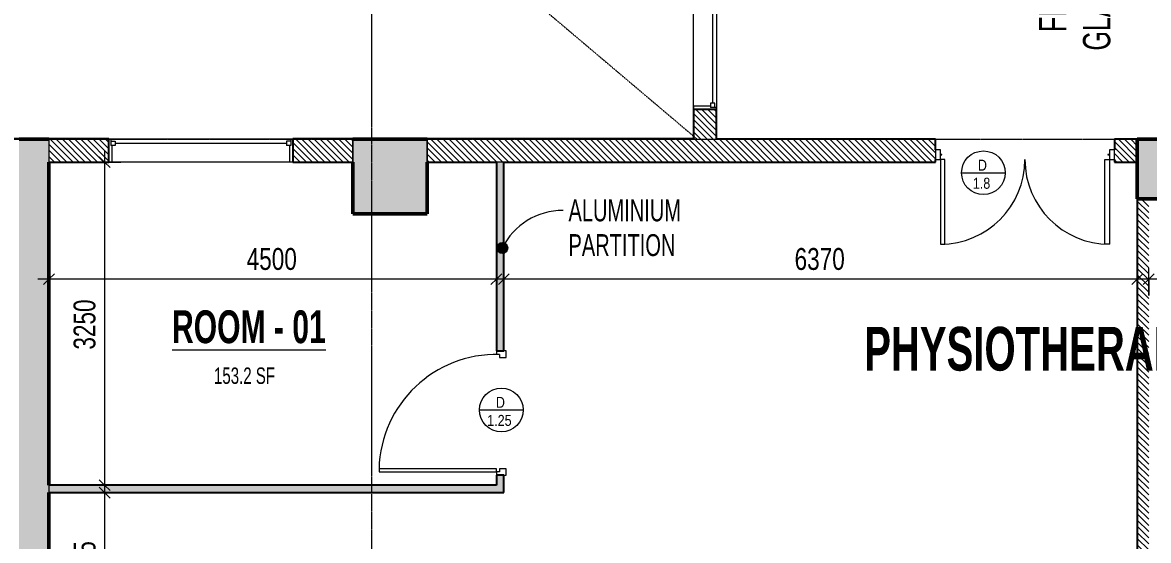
# Model space of a CAD drawing. Header units: millimetres. Extents: x -25222 to 91371, y -63339 to 20835.
# Drawn here: x 18225 to 29548, y -29426 to -24214 of the extents above; entities that cross this region are included whole.
import ezdxf

# ---------------------------------------------------------------- set-up
doc = ezdxf.new("R2010")
doc.units = ezdxf.units.MM
doc.linetypes.add('Cut Out Line', pattern=[2, 1, -1])
doc.linetypes.add('Grid Line', pattern=[22.225, 12.7, -3.175, 3.175, -3.175])
for name, color, linetype, lineweight in [('A-ANNO-DIMS', 211, 'Continuous', 9), ('A-ANNO-DIMS-110', 211, 'Continuous', 9), ('A-AREA-IDEN', 2, 'Continuous', 9), ('A-DETL', 90, 'Continuous', 5), ('A-DOOR', 31, 'Continuous', 5), ('A-DOOR-FRAM', 31, 'Continuous', 5), ('A-DOOR-IDEN', 31, 'Continuous', 9), ('A-GLAZ', 151, 'Continuous', 5), ('A-WALL', 113, 'Continuous', 5), ('A-WALL-PATT', 111, 'Continuous', 25), ('G-ANNO-TEXT', 231, 'Continuous', 9), ('S-COLS', 52, 'Continuous', 5), ('S-GRID', 1, 'Continuous', 9)]:
    doc.layers.add(name, color=color, linetype=linetype, lineweight=lineweight)
doc.styles.add('Swis721 Cn BT', font='swissc.ttf', dxfattribs={"width": 0.8, "height": 220})
doc.styles.add('Swis721 Cn BT_10', font='swissc.ttf', dxfattribs={"width": 0.9, "height": 220})
doc.styles.add('Swis721 Cn BT_3', font='swissc.ttf', dxfattribs={"width": 0.8, "height": 165})
doc.styles.add('Swis721 Cn BT_4', font='swissc.ttf', dxfattribs={"width": 0.8, "height": 275})
doc.styles.add('Swis721 Cn BT_7', font='swissc.ttf', dxfattribs={"height": 110})
doc.styles.add('Swis721 Cn BT_B', font='swisscb.ttf', dxfattribs={"width": 0.8, "height": 330})
doc.styles.add('Swis721 Cn BT_B_5', font='swisscb.ttf', dxfattribs={"width": 0.8, "height": 440})
doc.dimstyles.new('Diagonal_-2_mm_Swiss', dxfattribs={"dimscale": 304.8, "dimtxt": 222.071065, "dimasz": 0.360892, "dimexe": 0.360892, "dimexo": 0.0625, "dimgap": 0.072178, "dimtad": 1, "dimdec": 0, "dimzin": 0, "dimdsep": 46, "dimtxsty": 'Swis721 Cn BT_10', "dimblk1": 'OBLIQUE', "dimblk2": 'OBLIQUE', "dimsah": 1, "dimcen": 0.09, "dimdle": 0.360892, "dimazin": 0, "dimtfac": 1, "dimtdec": 4, "dimtix": 1, "dimtmove": 0, "dimatfit": 3, "dimfxl": 0.541339, "dimfxlon": 1, "dimtvp": 1, "dimtolj": 1, "dimtzin": 0, "dimarcsym": 2})
pattern_1 = [(315, (14219.89, -54691.457), (30.869454, 30.869454), [])]

# ---------------------------------------------------------------- blocks, each defined once
blk = doc.blocks.new('M_Fixed - 2400_2700-16240036-4_ FOURTH FLOOR - GA PLAN')
at = {"layer": 'A-GLAZ', "lineweight": 9}
for p, q in [((-1200, 128), (-1181, 128)), ((-1181, 128), (-1181, 65)), ((1181, 128), (1181, 65)), ((1199, 128), (1181, 128)), ((-1181, 109), (-1137, 109)), ((-1181, 65), (-1137, 65)), ((-1168, 65), (-1168, -102)), ((-1137, 109), (-1137, 65)), ((-1137, 87), (1137, 87)), ((1137, 109), (1137, 65)), ((1181, 109), (1137, 109)), ((1137, 65), (1181, 65)), ((1168, 65), (1168, -102)), ((-1200, -102), (-1168, -102)), ((1200, -102), (1168, -102))]:
    blk.add_line(p, q, dxfattribs=at)
blk = doc.blocks.new('M_Fixed - 1850_1800-16272636-4_ FOURTH FLOOR - GA PLAN')
at = {"layer": 'A-GLAZ', "lineweight": 9}
for p, q in [((-925, 102), (-893, 102)), ((-893, -65), (-893, 102)), ((893, -65), (893, 102)), ((925, 102), (893, 102)), ((-906, -128), (-906, -65)), ((-906, -65), (-862, -65)), ((-906, -109), (-862, -109)), ((-862, -109), (-862, -65)), ((-862, -87), (862, -87)), ((862, -65), (906, -65)), ((862, -109), (862, -65)), ((906, -109), (862, -109)), ((906, -128), (906, -65)), ((-925, -128), (-906, -128)), ((924, -128), (906, -128))]:
    blk.add_line(p, q, dxfattribs=at)
blk = doc.blocks.new('M_Door-Passage-Double-Flush - D 1_80-12340102-4_ FOURTH FLOOR - GA PLAN')
at = {"layer": 'A-DOOR'}
for p, q in [((-850, 96.35), (-850, 946.35)), ((-850, 946.35), (-805, 946.35)), ((-805, 946.35), (-805, 96.35)), ((850, 946.35), (805, 946.35)), ((805, 946.35), (805, 96.35)), ((850, 96.35), (850, 946.35)), ((-805, 96.35), (-850, 96.35)), ((805, 96.35), (850, 96.35))]:
    blk.add_line(p, q, dxfattribs=at)
for centre, start, end in [((-850, 96.35), 0, 90), ((850, 96.35), 90, 180)]:
    blk.add_arc(centre, 850, start, end, dxfattribs=at)
at = {"layer": 'A-DOOR-FRAM'}
for p, q in [((-850, 96.35), (-900, 96.35)), ((-900, 96.35), (-900, -3.65)), ((-850, 46.5875), (-850, 96.35)), ((-834.125, 46.5875), (-850, 46.5875)), ((-850, -3.65), (-850, 45.5625)), ((-850, 45.5625), (-834.125, 45.5625)), ((-834.125, 45.5625), (-834.125, 46.5875)), ((850, 46.5875), (834.125, 46.5875)), ((834.125, 46.5875), (834.125, 45.5625)), ((834.125, 45.5625), (850, 45.5625)), ((850, 96.35), (850, 46.5875)), ((900, 96.35), (850, 96.35)), ((850, 45.5625), (850, -3.65)), ((900, -3.65), (900, 96.35)), ((-900, -3.65), (-850, -3.65)), ((850, -3.65), (900, -3.65))]:
    blk.add_line(p, q, dxfattribs=at)
blk = doc.blocks.new('DC_SglFl-W-Int - D _1_25-16892307-4_ FOURTH FLOOR - GA PLAN')
at = {"layer": 'A-DOOR'}
for p, q in [((560, -37.5), (560, -1217.5)), ((590, -37.5), (560, -37.5)), ((590, -1217.5), (590, -37.5)), ((560, -1217.5), (590, -1217.5))]:
    blk.add_line(p, q, dxfattribs=at)
blk.add_arc((590, -37.5), 1180.4, 178.54364, 268.54364, dxfattribs=at)
at = {"layer": 'A-DOOR-FRAM'}
for p, q in [((-625, 62.5), (-625, -37.5)), ((-560, 62.5), (-625, 62.5)), ((-560, -7.5), (-560, 62.5)), ((560, 62.5), (560, -7.5)), ((625, 62.5), (560, 62.5)), ((625, -37.5), (625, 62.5)), ((-625, -37.5), (-590, -37.5)), ((-590, -7.5), (-560, -7.5)), ((-590, -7.5), (-590, -37.5)), ((560, -7.5), (590, -7.5)), ((590, -7.5), (590, -37.5)), ((590, -37.5), (625, -37.5))]:
    blk.add_line(p, q, dxfattribs=at)
blk = doc.blocks.new('DIMBLOCK208-4_ FOURTH FLOOR - GA PLAN')
at = {"layer": 'A-ANNO-DIMS-110', "transparency": 16777216}
for p, q in [((29550, -26961), (29550, -26686)), ((37435, -26961), (37435, -26686)), ((37545, -26796), (29440, -26796)), ((29550, -26796), (29550, -26961)), ((37435, -26796), (37435, -26961))]:
    blk.add_line(p, q, dxfattribs=at)
at = {"layer": 'A-ANNO-DIMS-110', "lineweight": 18, "transparency": 16777216}
for p, q in [((29550, -26796), (29495, -26851)), ((29550, -26796), (29605, -26741)), ((37435, -26796), (37380, -26851)), ((37435, -26796), (37490, -26741))]:
    blk.add_line(p, q, dxfattribs=at)
at = {"layer": 'A-ANNO-DIMS-110', "color": 0, "transparency": 16777216, "insert": (33232, -26483), "char_height": 220, "width": 626.03, "attachment_point": 1, "line_spacing_factor": 0.961347, "style": 'Swis721 Cn BT_10'}
blk.add_mtext('7885', dxfattribs=at)
blk = doc.blocks.new('_Oblique')
at = {"color": 0, "linetype": 'ByBlock', "lineweight": -2}
blk.add_line((-0.5, -0.5), (0.5, 0.5), dxfattribs=at)
blk = doc.blocks.new('DIMBLOCK213-4_ FOURTH FLOOR - GA PLAN')
at = {"layer": 'A-ANNO-DIMS-110', "lineweight": 18, "transparency": 16777216}
for p, q in [((19050, -25619), (18995, -25564)), ((19050, -25619), (19105, -25674)), ((19050, -28869), (18995, -28814)), ((19050, -28869), (19105, -28924))]:
    blk.add_line(p, q, dxfattribs=at)
at = {"layer": 'A-ANNO-DIMS-110', "transparency": 16777216}
for p, q in [((19050, -25509), (19050, -28979)), ((19215, -25619), (18940, -25619)), ((19050, -25619), (19215, -25619)), ((19215, -28869), (18940, -28869)), ((19050, -28869), (19215, -28869))]:
    blk.add_line(p, q, dxfattribs=at)
at = {"layer": 'A-ANNO-DIMS-110', "color": 0, "transparency": 16777216, "insert": (18738, -27505), "char_height": 220, "width": 626.03, "attachment_point": 1, "rotation": 90, "line_spacing_factor": 0.961347, "style": 'Swis721 Cn BT_10'}
blk.add_mtext('3250', dxfattribs=at)
blk = doc.blocks.new('DIMBLOCK216-4_ FOURTH FLOOR - GA PLAN')
at = {"layer": 'A-ANNO-DIMS-110', "transparency": 16777216}
for p, q in [((18490, -26961), (18490, -26686)), ((22990, -26961), (22990, -26686)), ((23100, -26796), (18380, -26796)), ((18490, -26796), (18490, -26961)), ((22990, -26796), (22990, -26961))]:
    blk.add_line(p, q, dxfattribs=at)
at = {"layer": 'A-ANNO-DIMS-110', "lineweight": 18, "transparency": 16777216}
for p, q in [((18490, -26796), (18435, -26851)), ((18490, -26796), (18545, -26741)), ((22990, -26796), (22935, -26851)), ((22990, -26796), (23045, -26741))]:
    blk.add_line(p, q, dxfattribs=at)
at = {"layer": 'A-ANNO-DIMS-110', "color": 0, "transparency": 16777216, "insert": (20479, -26483), "char_height": 220, "width": 626.03, "attachment_point": 1, "line_spacing_factor": 0.961347, "style": 'Swis721 Cn BT_10'}
blk.add_mtext('4500', dxfattribs=at)
blk = doc.blocks.new('DIMBLOCK217-4_ FOURTH FLOOR - GA PLAN')
at = {"layer": 'A-ANNO-DIMS-110', "transparency": 16777216}
for p, q in [((19050, -28834), (19050, -30519)), ((19215, -28944), (18940, -28944)), ((19050, -28944), (19215, -28944)), ((19215, -30409), (18940, -30409)), ((19050, -30409), (19215, -30409))]:
    blk.add_line(p, q, dxfattribs=at)
at = {"layer": 'A-ANNO-DIMS-110', "lineweight": 18, "transparency": 16777216}
for p, q in [((19050, -28944), (18995, -28889)), ((19050, -28944), (19105, -28999)), ((19050, -30409), (18995, -30354)), ((19050, -30409), (19105, -30464))]:
    blk.add_line(p, q, dxfattribs=at)
at = {"layer": 'A-ANNO-DIMS-110', "color": 0, "transparency": 16777216, "insert": (18738, -29937), "char_height": 220, "width": 626.03, "attachment_point": 1, "rotation": 90, "line_spacing_factor": 0.961347, "style": 'Swis721 Cn BT_10'}
blk.add_mtext('1465', dxfattribs=at)
blk = doc.blocks.new('DIMBLOCK218-4_ FOURTH FLOOR - GA PLAN')
at = {"layer": 'A-ANNO-DIMS-110', "transparency": 16777216}
for p, q in [((23065, -26961), (23065, -26686)), ((29435, -26961), (29435, -26686)), ((29545, -26796), (22955, -26796)), ((23065, -26796), (23065, -26961)), ((29435, -26796), (29435, -26961))]:
    blk.add_line(p, q, dxfattribs=at)
at = {"layer": 'A-ANNO-DIMS-110', "lineweight": 18, "transparency": 16777216}
for p, q in [((23065, -26796), (23010, -26851)), ((23065, -26796), (23120, -26741)), ((29435, -26796), (29380, -26851)), ((29435, -26796), (29490, -26741))]:
    blk.add_line(p, q, dxfattribs=at)
at = {"layer": 'A-ANNO-DIMS-110', "color": 0, "transparency": 16777216, "insert": (25989, -26483), "char_height": 220, "width": 626.03, "attachment_point": 1, "line_spacing_factor": 0.961347, "style": 'Swis721 Cn BT_10'}
blk.add_mtext('6370', dxfattribs=at)
blk = doc.blocks.new('M_Door Tag type 3 - M_Door Tag type 3-9039904-4_ FOURTH FLOOR - GA PLAN')
at = {"layer": 'A-DOOR-IDEN'}
blk.add_line((-1.88, 0.29), (2.12, 0.29), dxfattribs=at)
blk.add_circle((0.12, 0.29), 2, dxfattribs=at)

msp = doc.modelspace()

# ---------------------------------------------------------------- hatches: boundary and pattern name
at = {"layer": 'A-WALL-PATT', "lineweight": 5}
h = msp.add_hatch(dxfattribs=at)
h.set_pattern_fill('FP_1', color=9, style=0, pattern_type=2)
h.set_pattern_definition(pattern_1)
h.paths.add_polyline_path([(24972.1, -25388.7), (24975.1, -25388.7), (24975.1, -25088.7), (24972.1, -25088.7), (24972.1, -25385.7)], flags=0)
h.paths.add_polyline_path([(24975.1, -22688.7), (24975.1, -12088.7), (24972.1, -12088.7), (24972.1, -22688.7)], flags=0)
h.paths.add_polyline_path([(24972.1, -9688.7), (24975.1, -9688.7), (24975.1, -9388.7), (24972.1, -9388.7), (24972.1, -9391.7)], flags=0)
h = msp.add_hatch(dxfattribs=at)
h.set_pattern_fill('FP_1', color=9, style=0, pattern_type=2)
h.set_pattern_definition(pattern_1)
h.paths.add_polyline_path([(25205.1, -25388.7), (25205.1, -25088.7), (24975.1, -25088.7), (24975.1, -25388.7)], flags=0)
h.paths.add_polyline_path([(24975.1, -22688.7), (25205.1, -22688.7), (25205.1, -22388.7), (24975.1, -22388.7), (24975.1, -22418.7)], flags=0)
h = msp.add_hatch(dxfattribs=at)
h.set_pattern_fill('FP_1', color=9, style=0, pattern_type=2)
h.set_pattern_definition(pattern_1)
h.paths.add_polyline_path([(22561.9, -25388.7), (24972.1, -25388.7), (24972.1, -25385.7), (20942.6, -25385.7), (20942.6, -25388.7), (22295.1, -25388.7)], flags=0)
h.paths.add_polyline_path([(18889.2, -25388.7), (19092.6, -25388.7), (19092.6, -25385.7), (12640.1, -25385.7), (12640.1, -25388.7), (18490.1, -25388.7)], flags=0)
h.paths.add_polyline_path([(10589.2, -25388.7), (10790.1, -25388.7), (10790.1, -25385.7), (6113.1, -25385.7), (6113.1, -25388.7), (10560.1, -25388.7)], flags=0)
for color, points in [(55, [(18190.1, -30748.8), (18490.1, -30748.8), (18490.1, -25388.7), (18190.1, -25388.7), (18190.1, -29143.4)]), (171, [(22990.1, -28943.7), (22990.1, -28868.7), (18490.1, -28868.7), (18490.1, -28943.7), (18889.2, -28943.7)])]:
    msp.add_hatch(color=color, dxfattribs=at).paths.add_polyline_path(points, flags=0)
h = msp.add_hatch(dxfattribs=at)
h.set_pattern_fill('FP_1', color=9, style=0, pattern_type=2)
h.set_pattern_definition(pattern_1)
h.paths.add_polyline_path([(19092.6, -25618.7), (19092.6, -25388.7), (18490.1, -25388.7), (18490.1, -25618.7), (18889.2, -25618.7)], flags=0)
h.paths.add_polyline_path([(20942.6, -25618.7), (21545.1, -25618.7), (21545.1, -25388.7), (20942.6, -25388.7)], flags=0)
h.paths.add_polyline_path([(22295.1, -25618.7), (27405.1, -25618.7), (27405.1, -25388.7), (22295.1, -25388.7)], flags=0)
h.paths.add_polyline_path([(29205.1, -25618.7), (29435.1, -25618.7), (29435.1, -25388.7), (29205.1, -25388.7), (29205.1, -25593.7)], flags=0)
h = msp.add_hatch(color=171, dxfattribs=at)
h.paths.add_polyline_path([(23065.1, -28943.7), (23065.1, -28768.7), (22990.1, -28768.7), (22990.1, -28943.7)], flags=0)
h.paths.add_polyline_path([(22990.1, -27518.7), (23065.1, -27518.7), (23065.1, -25618.7), (22990.1, -25618.7), (22990.1, -26513)], flags=0)
h = msp.add_hatch(dxfattribs=at)
h.set_pattern_fill('FP_1', color=9, style=0, pattern_type=2)
h.set_pattern_definition(pattern_1)
h.paths.add_polyline_path([(29435.1, -46253.7), (29550.1, -46253.7), (29550.1, -41688.7), (29435.1, -41688.7), (29435.1, -46241.2)], flags=0)
h.paths.add_polyline_path([(29452.9, -41088.7), (29550.1, -41088.7), (29550.1, -33848.7), (29435.1, -33848.7), (29435.1, -41088.7)], flags=0)
h.paths.add_polyline_path([(29435.1, -33248.7), (29550.1, -33248.7), (29550.1, -25988.7), (29435.1, -25988.7), (29435.1, -33089)], flags=0)
at = {"layer": 'G-ANNO-TEXT'}
h = msp.add_hatch(color=130, dxfattribs=at)
edge = h.paths.add_edge_path(flags=0)
edge.add_arc((23048.8, -26482.3), 55, 0, 360)
at = {"layer": 'S-COLS'}
for points in [[(22295.1, -26138.7), (22295.1, -25388.7), (21545.1, -25388.7), (21545.1, -26138.7)], [(29435.1, -25988.7), (30035.1, -25988.7), (30035.1, -25388.7), (29435.1, -25388.7), (29435.1, -25618.7)]]:
    msp.add_hatch(color=8, dxfattribs=at).paths.add_polyline_path(points, flags=0)

# ---------------------------------------------------------------- linework, layer by layer
at = {"layer": 'A-DETL', "linetype": 'Cut Out Line'}
msp.add_line((6110.1, -9388.7), (25010.1, -25388.7), dxfattribs=at)
at = {"layer": 'A-WALL'}
for p, q in [((24972.1, -25088.7), (24972.1, -22688.7)), ((25205.1, -22688.7), (25205.1, -25088.7)), ((18490.1, -25388.7), (18490.1, -25618.7)), ((19092.6, -25385.7), (20942.6, -25385.7)), ((21545.1, -25618.7), (21545.1, -25388.7)), ((22295.1, -25388.7), (22295.1, -25618.7)), ((20942.6, -25618.7), (19092.6, -25618.7)), ((23065.1, -25618.7), (22990.1, -25618.7)), ((18490.1, -28868.7), (18490.1, -28943.7))]:
    msp.add_line(p, q, dxfattribs=at)
at = {"layer": 'A-WALL', "lineweight": 25}
for p, q in [((24972.1, -25088.7), (24972.1, -25385.7)), ((24975.1, -25088.7), (24972.1, -25088.7)), ((25205.1, -25088.7), (24975.1, -25088.7)), ((25205.1, -25388.7), (25205.1, -25088.7)), ((19092.6, -25385.7), (12640.1, -25385.7)), ((18190.1, -25388.7), (18490.1, -25388.7)), ((19092.6, -25388.7), (19092.6, -25385.7)), ((19092.6, -25618.7), (19092.6, -25388.7)), ((24972.1, -25385.7), (20942.6, -25385.7)), ((20942.6, -25385.7), (20942.6, -25388.7)), ((20942.6, -25388.7), (20942.6, -25618.7)), ((21545.1, -25388.7), (22295.1, -25388.7)), ((27405.1, -25388.7), (25205.1, -25388.7)), ((27405.1, -25493.7), (27405.1, -25388.7)), ((29435.1, -25388.7), (29205.1, -25388.7)), ((29205.1, -25388.7), (29205.1, -25493.7)), ((29435.1, -25618.7), (29435.1, -25388.7)), ((18490.1, -25618.7), (19092.6, -25618.7)), ((20942.6, -25618.7), (21545.1, -25618.7)), ((22295.1, -25618.7), (22990.1, -25618.7)), ((22990.1, -25618.7), (22990.1, -27518.7)), ((23065.1, -25618.7), (27405.1, -25618.7)), ((23065.1, -27518.7), (23065.1, -25618.7)), ((27405.1, -25618.7), (27405.1, -25593.7)), ((29205.1, -25593.7), (29205.1, -25618.7)), ((29205.1, -25618.7), (29435.1, -25618.7)), ((29550.1, -25988.7), (29435.1, -25988.7)), ((29435.1, -25988.7), (29435.1, -30408.7)), ((22990.1, -27518.7), (23065.1, -27518.7)), ((22990.1, -28868.7), (18490.1, -28868.7)), ((22990.1, -28768.7), (22990.1, -28868.7)), ((23065.1, -28768.7), (22990.1, -28768.7)), ((23065.1, -28943.7), (23065.1, -28768.7)), ((18490.1, -28943.7), (23065.1, -28943.7))]:
    msp.add_line(p, q, dxfattribs=at)
at = {"layer": 'A-WALL', "lineweight": 50}
for p, q in [((18490.1, -25388.7), (18190.1, -25388.7)), ((18490.1, -28868.7), (18490.1, -25618.7)), ((18490.1, -30408.7), (18490.1, -28943.7))]:
    msp.add_line(p, q, dxfattribs=at)
at = {"layer": 'G-ANNO-TEXT', "color": 130}
msp.add_circle((23048.8, -26482.3), 55, dxfattribs=at)
msp.add_arc((23660.3, -26787.7), 683.5, 90, 153.46586, dxfattribs=at)
at = {"layer": 'S-COLS', "color": 250, "lineweight": 50}
for p, q in [((22295.1, -25388.7), (21545.1, -25388.7)), ((30035.1, -25388.7), (29435.1, -25388.7)), ((29435.1, -25388.7), (29435.1, -25988.7)), ((21545.1, -25618.7), (21545.1, -26138.7)), ((22295.1, -26138.7), (22295.1, -25618.7)), ((29435.1, -25988.7), (30035.1, -25988.7)), ((21545.1, -26138.7), (22295.1, -26138.7))]:
    msp.add_line(p, q, dxfattribs=at)
at = {"layer": 'S-COLS'}
for p, q in [((21545.1, -25388.7), (21545.1, -25618.7)), ((22295.1, -25618.7), (22295.1, -25388.7))]:
    msp.add_line(p, q, dxfattribs=at)
at = {"layer": 'S-GRID', "linetype": 'Grid Line'}
for p, q in [((21735.1, 20089.7), (21735.1, -62440.6)), ((-24562.2, -25388.7), (90711.2, -25388.7))]:
    msp.add_line(p, q, dxfattribs=at)

# ---------------------------------------------------------------- block references
at = {"layer": 'A-DOOR'}
for name, p, rotation in [('M_Door-Passage-Double-Flush - D 1_80-12340102-4_ FOURTH FLOOR - GA PLAN', (28305.1, -25497.4), 180), ('DC_SglFl-W-Int - D _1_25-16892307-4_ FOURTH FLOOR - GA PLAN', (23027.6, -28143.7), 269.9999999999999)]:
    msp.add_blockref(name, p, dxfattribs=dict(at, rotation=rotation))
at = {"layer": 'A-DOOR-IDEN', "xscale": 110, "yscale": 110, "zscale": 110}
for p in [(27874.8, -25757.7), (23027.6, -28143.7)]:
    msp.add_blockref('M_Door Tag type 3 - M_Door Tag type 3-9039904-4_ FOURTH FLOOR - GA PLAN', p, dxfattribs=at)
at = {"layer": 'A-GLAZ'}
for name, p, rotation in [('M_Fixed - 2400_2700-16240036-4_ FOURTH FLOOR - GA PLAN', (25077.1, -23888.7), 270.0000000000001), ('M_Fixed - 1850_1800-16272636-4_ FOURTH FLOOR - GA PLAN', (20017.6, -25516.7), 180)]:
    msp.add_blockref(name, p, dxfattribs=dict(at, rotation=rotation))

# ---------------------------------------------------------------- texts
at = {"layer": 'A-AREA-IDEN', "attachment_point": 1}
for s, insert, char_height, width, style in [('\\LROOM - 01', (19728.5, -27110.1), 330, 1869.535, 'Swis721 Cn BT_B'), ('153.2 SF', (20150.5, -27684.8), 165, 698.43, 'Swis721 Cn BT_3')]:
    msp.add_mtext(s, dxfattribs=dict(at, insert=insert, char_height=char_height, width=width, style=style))
at = {"layer": 'A-DOOR-IDEN', "char_height": 110, "attachment_point": 1, "style": 'Swis721 Cn BT_7'}
for s, insert, width in [('D', (27832.4, -25594.4), 105.823), ('1.8', (27781.4, -25776.3), 220.464), ('D', (22985.2, -27980.5), 105.823), ('1.25', (22897.9, -28162.4), 308.65)]:
    msp.add_mtext(s, dxfattribs=dict(at, insert=insert, width=width))
at = {"layer": 'G-ANNO-TEXT', "color": 7, "char_height": 275, "attachment_point": 1, "rotation": 90, "style": 'Swis721 Cn BT_4'}
for s, insert, width in [('FIRE RATED ', (28445.2, -24309.6), 1686.109), ('GLAZING; AS/ ', (28889, -24495.9), 1911.864)]:
    msp.add_mtext(s, dxfattribs=dict(at, insert=insert, width=width))
at = {"layer": 'G-ANNO-TEXT', "color": 7, "char_height": 220, "attachment_point": 1, "style": 'Swis721 Cn BT'}
for s, insert, width in [('ALUMINIUM ', (23715.3, -25994.2), 1396.86), ('PARTITION', (23715.3, -26343.4), 1185.215)]:
    msp.add_mtext(s, dxfattribs=dict(at, insert=insert, width=width))
at = {"layer": 'G-ANNO-TEXT', "color": 1, "insert": (26688.6, -27276.1), "char_height": 440, "width": 7195.947, "attachment_point": 1, "style": 'Swis721 Cn BT_B_5'}
msp.add_mtext('PHYSIOTHERAPY DEPARTMENT', dxfattribs=at)

# ---------------------------------------------------------------- dimensions: what is measured, and where the dimension line sits
at = {"layer": 'A-ANNO-DIMS'}
for base, p1, p2, override, picture, middle in [((19050.4, -28868.7), (19215.4, -25618.7), (19215.4, -28868.7), {"dimpost": '<>', "dimfxl": 3250}, 'DIMBLOCK213-4_ FOURTH FLOOR - GA PLAN', (18915.3, -27243.7)), ((19050.4, -30408.7), (19215.4, -28943.7), (19215.4, -30408.7), {"dimpost": '<>', "dimfxl": 1464.999747}, 'DIMBLOCK217-4_ FOURTH FLOOR - GA PLAN', (18915.5, -29676.2))]:
    dim = msp.add_linear_dim(base=base, p1=p1, p2=p2, angle=90, dimstyle='Diagonal_-2_mm_Swiss', override=override, dxfattribs=at)
    dim.commit()
    dim.dimension.update_dxf_attribs({"geometry": picture, "text_midpoint": middle})
for base, p1, p2, override, picture, middle in [((18490.1, -26795.7), (22990.1, -26960.7), (18490.1, -26960.7), {"dimpost": '<>', "dimfxl": 4500}, 'DIMBLOCK216-4_ FOURTH FLOOR - GA PLAN', (20740.1, -26661)), ((23065.1, -26795.7), (29435.1, -26960.7), (23065.1, -26960.7), {"dimpost": '<>', "dimfxl": 6370.050256}, 'DIMBLOCK218-4_ FOURTH FLOOR - GA PLAN', (26250.1, -26660.8)), ((29550.1, -26795.7), (37435.1, -26960.7), (29550.1, -26960.7), {"dimpost": '<>', "dimfxl": 7884.949744}, 'DIMBLOCK208-4_ FOURTH FLOOR - GA PLAN', (33492.6, -26660.8))]:
    dim = msp.add_linear_dim(base=base, p1=p1, p2=p2, dimstyle='Diagonal_-2_mm_Swiss', override=override, dxfattribs=at)
    dim.commit()
    dim.dimension.update_dxf_attribs({"geometry": picture, "text_midpoint": middle})

doc.saveas('drawing.dxf')
